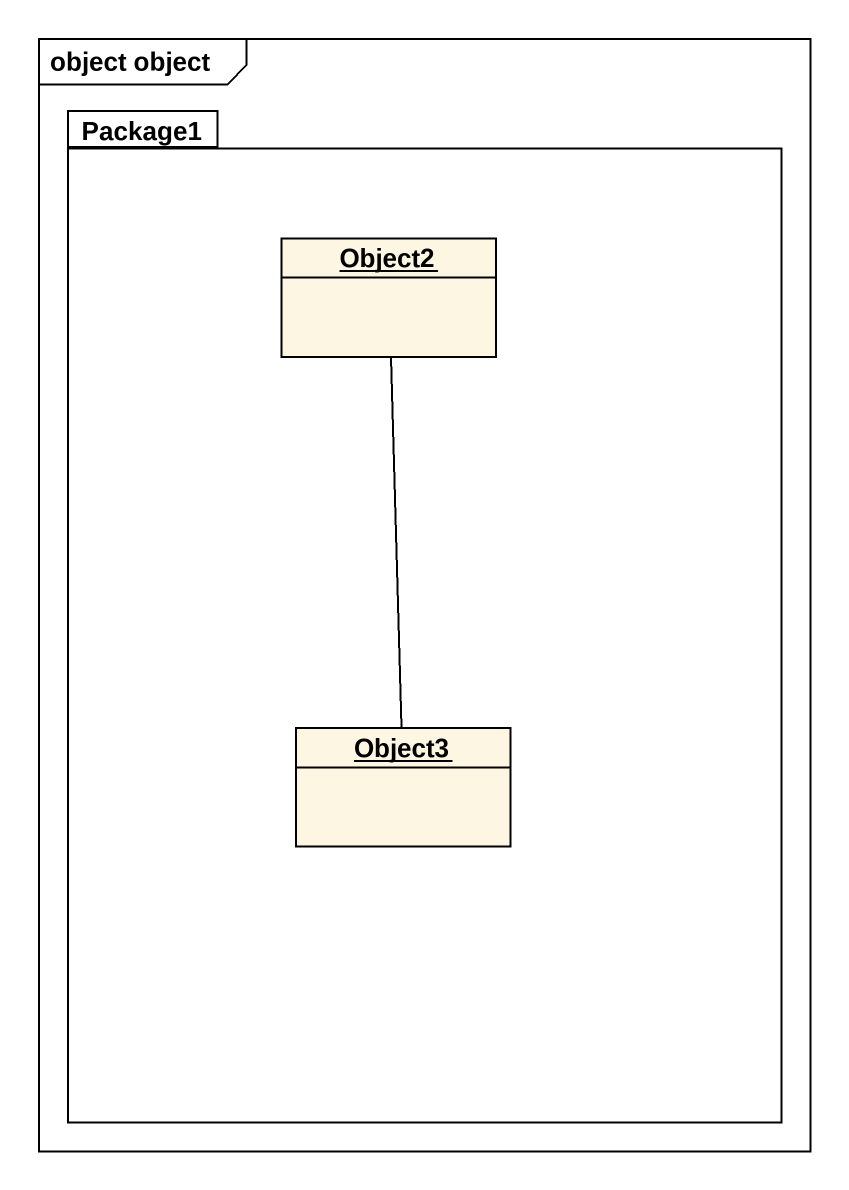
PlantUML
@startuml
mainframe object object
hide circle
hide empty members
package Package1 {
  object Object2
  object Object3
}
Object2 -- Object3
@enduml
